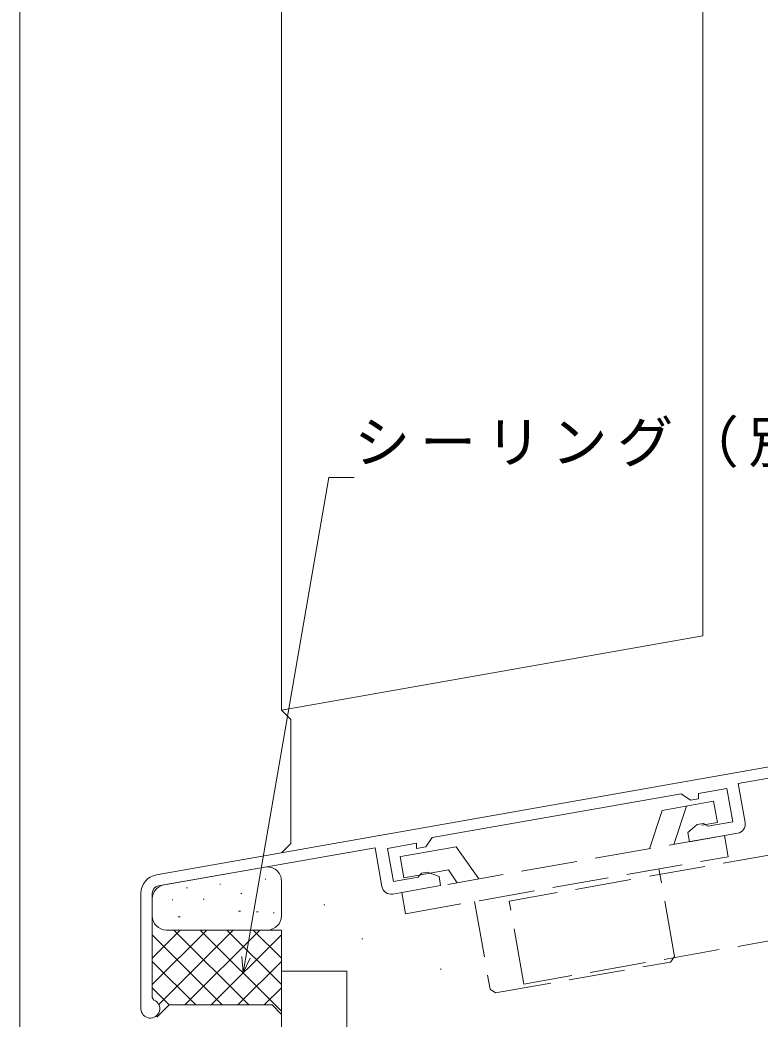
# Model space of a CAD drawing. Units: millimetres, scale not verified. Extents: x -594 to 539, y -420 to 386.
# Drawn here: x -590 to -511, y -218.6 to -111.9 of the extents above; entities that cross this region are included whole.
import ezdxf

# ---------------------------------------------------------------- set-up
doc = ezdxf.new("R2010")
doc.units = ezdxf.units.MM
doc.header["$LTSCALE"] = 2
doc.linetypes.add('DASHED3', pattern=[4, 3, -1])
for name, color, linetype, lineweight in [('0-1_YKK_ZWAK', 7, 'Continuous', 9), ('0-3_YKK_11', 7, 'Continuous', 9), ('0-5_YKK_13', 4, 'Continuous', 9), ('0-6_YKK_D', 6, 'Continuous', 9), ('0-7_YSS_K', 3, 'Continuous', 9)]:
    doc.layers.add(name, color=color, linetype=linetype, lineweight=lineweight)
doc.styles.add('ＭＳ ゴシック', font='')
doc.styles.get('ＭＳ ゴシック').set_extended_font_data('MS Gothic')

msp = doc.modelspace()

# ---------------------------------------------------------------- linework, layer by layer
at = {"layer": '0-1_YKK_ZWAK'}
msp.add_line((-590, -367.965), (-590, 382.035), dxfattribs=at)
at = {"layer": '0-3_YKK_11'}
for p, q in [((-490.277, -188.149), (-575.42, -203.162)), ((-490.277, -188.149), (-575.42, -203.162)), ((-513.273, -193.422), (-489.077, -189.156)), ((-513.273, -193.422), (-489.077, -189.156)), ((-517.511, -194.474), (-514.501, -193.943)), ((-517.511, -194.474), (-514.501, -193.943)), ((-514.501, -193.943), (-513.876, -197.488)), ((-514.501, -193.943), (-513.876, -197.488)), ((-512.544, -197.558), (-513.273, -193.422)), ((-512.544, -197.558), (-513.273, -193.422)), ((-545.969, -199.187), (-519.379, -194.499)), ((-545.969, -199.187), (-519.379, -194.499)), ((-519.379, -194.499), (-518.394, -195.188)), ((-519.379, -194.499), (-518.394, -195.188)), ((-518.394, -195.188), (-517.511, -195.032)), ((-518.394, -195.188), (-517.511, -195.032)), ((-517.511, -195.032), (-517.511, -194.474)), ((-517.511, -195.032), (-517.511, -194.474)), ((-517.654, -197.799), (-518.65, -198.635)), ((-517.654, -197.799), (-518.65, -198.635)), ((-516.99, -197.682), (-517.654, -197.799)), ((-516.99, -197.682), (-517.654, -197.799)), ((-516.764, -197.82), (-516.99, -197.682)), ((-516.764, -197.82), (-516.99, -197.682)), ((-516.538, -197.958), (-516.764, -197.82)), ((-516.538, -197.958), (-516.764, -197.82)), ((-513.876, -197.488), (-516.538, -197.958)), ((-513.876, -197.488), (-516.538, -197.958)), ((-546.658, -200.172), (-545.969, -199.187)), ((-546.658, -200.172), (-545.969, -199.187)), ((-518.65, -198.635), (-518.476, -199.62)), ((-518.65, -198.635), (-518.476, -199.62)), ((-518.476, -199.62), (-513.355, -198.717)), ((-518.476, -199.62), (-513.355, -198.717)), ((-575.212, -204.343), (-552.075, -200.264)), ((-575.212, -204.343), (-552.075, -200.264)), ((-552.075, -200.264), (-551.345, -204.4)), ((-552.075, -200.264), (-551.345, -204.4)), ((-550.742, -200.333), (-547.655, -199.789)), ((-550.742, -200.333), (-547.655, -199.789)), ((-550.117, -203.879), (-550.742, -200.333)), ((-550.117, -203.879), (-550.742, -200.333)), ((-547.655, -199.789), (-547.655, -200.347)), ((-547.655, -199.789), (-547.655, -200.347)), ((-547.655, -200.347), (-546.658, -200.172)), ((-547.655, -200.347), (-546.658, -200.172)), ((-547.455, -203.409), (-550.117, -203.879)), ((-547.455, -203.409), (-550.117, -203.879)), ((-547.29, -203.203), (-547.455, -203.409)), ((-547.29, -203.203), (-547.455, -203.409)), ((-547.125, -202.996), (-547.29, -203.203)), ((-547.125, -202.996), (-547.29, -203.203)), ((-546.461, -202.879), (-547.125, -202.996)), ((-546.461, -202.879), (-547.125, -202.996)), ((-545.24, -203.323), (-546.461, -202.879)), ((-545.24, -203.323), (-546.461, -202.879)), ((-545.066, -204.308), (-545.24, -203.323)), ((-545.066, -204.308), (-545.24, -203.323)), ((-550.187, -205.211), (-545.066, -204.308)), ((-550.187, -205.211), (-545.066, -204.308)), ((-577.073, -205.131), (-577.073, -217.453)), ((-577.073, -205.131), (-577.073, -217.453)), ((-575.873, -216.253), (-575.873, -205.131)), ((-575.873, -216.253), (-575.873, -205.131)), ((-575.688, -216.53), (-575.873, -216.253)), ((-575.688, -216.53), (-575.873, -216.253))]:
    msp.add_line(p, q, dxfattribs=at)
for centre, radius, start, end in [((-513.529, -197.732), 1, 280, 10), ((-513.529, -197.732), 1, 280, 10), ((-575.073, -205.131), 2, 99.99998, 180.00002), ((-575.073, -205.131), 2, 99.99998, 180.00002), ((-575.073, -205.131), 0.8, 99.99998, 180.00002), ((-575.073, -205.131), 0.8, 99.99998, 180.00002), ((-550.361, -204.226), 1, 190.00002, 280), ((-550.361, -204.226), 1, 190.00002, 280), ((-576.073, -217.453), 1, 180.00002, 67.38011), ((-576.073, -217.453), 1, 180.00002, 67.38011)]:
    msp.add_arc(centre, radius, start, end, dxfattribs=at)
at = {"layer": '0-5_YKK_13', "linetype": 'DASHED3'}
for p, q in [((-515.912, -195.309), (-521.418, -196.28)), ((-520.156, -199.916), (-518.824, -195.822)), ((-515.912, -195.309), (-515.512, -197.574)), ((-522.75, -200.373), (-521.418, -196.28)), ((-515.512, -197.574), (-517.181, -197.868)), ((-514.76, -198.964), (-549.228, -205.042)), ((-514.36, -201.229), (-514.76, -198.964)), ((-543.395, -200.155), (-549.395, -201.213)), ((-540.99, -203.589), (-543.395, -200.155)), ((-549.395, -201.213), (-548.996, -203.478)), ((-548.828, -207.307), (-514.36, -201.229)), ((-520.097, -211.887), (-521.746, -202.532)), ((-544.24, -202.639), (-548.996, -203.478)), ((-543.29, -203.995), (-544.24, -202.639)), ((-549.228, -205.042), (-548.828, -207.307)), ((-541.442, -206.005), (-539.793, -215.36)), ((-520.097, -211.887), (-520.502, -212.467)), ((-539.214, -215.766), (-520.502, -212.467)), ((-539.214, -215.766), (-539.793, -215.36))]:
    msp.add_line(p, q, dxfattribs=at)
at = {"layer": '0-6_YKK_D'}
for p, q in [((-565.859, -211.963), (-557.015, -160.724)), ((-557.015, -160.724), (-554.315, -160.724)), ((-566.148, -213.638), (-566.308, -211.886)), ((-566.148, -213.638), (-565.859, -211.963)), ((-565.41, -212.04), (-566.148, -213.638))]:
    msp.add_line(p, q, dxfattribs=at)
at = {"layer": '0-7_YSS_K'}
for p, q in [((-562.075, -185.578), (-562.075, 13.851)), ((-517.075, 13.851), (-517.075, -177.643)), ((-562.075, -185.578), (-517.075, -177.643)), ((-561.075, -186.578), (-562.075, -185.578)), ((-561.075, -186.578), (-561.075, -199.809)), ((-561.075, -199.809), (-562.075, -200.809)), ((-574.633, -204.242), (-563.836, -202.338)), ((-563.823, -203.632), (-563.723, -203.632)), ((-572.217, -204.529), (-572.117, -204.529)), ((-572.217, -204.529), (-572.117, -204.529)), ((-568.666, -204.17), (-568.566, -204.17)), ((-562.075, -203.815), (-562.075, -207.549)), ((-575.873, -207.549), (-575.873, -205.719)), ((-573.76, -205.819), (-573.66, -205.819)), ((-570.423, -205.747), (-570.323, -205.747)), ((-566.406, -205.138), (-566.306, -205.138)), ((-557.549, -206.364), (-557.449, -206.364)), ((-573.1, -207.658), (-572.9, -207.658)), ((-566.644, -207.053), (-566.444, -207.053)), ((-564.747, -207.093), (-564.547, -207.093)), ((-562.962, -207.217), (-562.862, -207.217)), ((-575.873, -214.878), (-570.044, -209.049)), ((-575.873, -212.05), (-572.872, -209.049)), ((-575.873, -209.57), (-568.392, -217.051)), ((-575.177, -217.01), (-567.215, -209.049)), ((-574.373, -209.049), (-562.075, -209.049)), ((-573.566, -209.049), (-565.563, -217.051)), ((-572.389, -217.051), (-564.387, -209.049)), ((-570.737, -209.049), (-562.077, -217.709)), ((-569.561, -217.051), (-562.075, -209.566)), ((-567.909, -209.049), (-562.075, -214.882)), ((-565.08, -209.049), (-562.075, -212.054)), ((-562.075, -209.049), (-562.075, -218.051)), ((-553.479, -210.002), (-553.379, -210.002)), ((-575.873, -212.398), (-571.22, -217.051)), ((-566.732, -217.051), (-562.075, -212.394)), ((-545.126, -213.213), (-545.026, -213.213)), ((-562.075, -213.453), (-555.075, -213.453)), ((-562.075, -213.453), (-562.075, -258.453)), ((-555.075, -213.453), (-555.075, -258.453)), ((-575.873, -215.227), (-574.049, -217.051)), ((-563.904, -217.051), (-562.075, -215.223)), ((-574.065, -217.051), (-575.37, -218.356))]:
    msp.add_line(p, q, dxfattribs=at)
at = {"layer": '0-7_YSS_K', "linetype": 'DASHED3'}
for p, q in [((-445.959, -189.773), (-537.75, -205.959)), ((-444.396, -198.637), (-536.187, -214.822)), ((-536.184, -214.821), (-537.747, -205.958))]:
    msp.add_line(p, q, dxfattribs=at)
at = {"layer": '0-7_YSS_K'}
msp.add_lwpolyline([(-574.065, -217.051), (-563.075, -217.051), (-562.075, -218.051)], dxfattribs=at)
for centre, start, end in [((-563.575, -203.815), 0, 100), ((-574.373, -205.719), 100, 180), ((-574.373, -207.549), 180, 270), ((-563.575, -207.549), 270, 0)]:
    msp.add_arc(centre, 1.5, start, end, dxfattribs=at)

# ---------------------------------------------------------------- texts
at = {"layer": '0-6_YKK_D', "color": 7, "insert": (-554.315, -159.724), "char_height": 4.399, "attachment_point": 7, "style": 'ＭＳ ゴシック'}
msp.add_mtext('\\T1.17;シーリング（別途）', dxfattribs=at)

doc.saveas('drawing.dxf')
